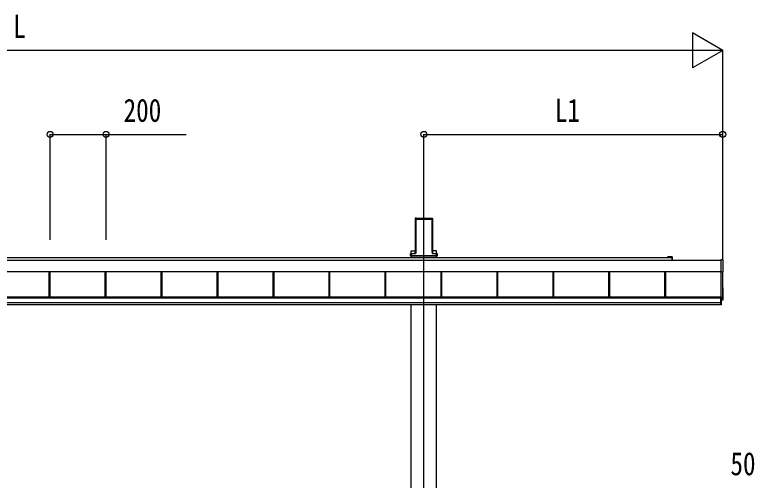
# Model space of a CAD drawing. Units: millimetres, scale not verified. Extents: x -10512 to 10512, y -7425 to 7425.
# Drawn here: x -1532 to 1110, y -2488 to -825 of the extents above; entities that cross this region are included whole.
import ezdxf
from ezdxf.enums import TextEntityAlignment as Align

# ---------------------------------------------------------------- set-up
doc = ezdxf.new("R2010")
doc.units = ezdxf.units.MM
doc.header["$LTSCALE"] = 30
for name, color, linetype in [('0-4_YKK_12', 2, 'Continuous'), ('0-5_YKK_A1', 4, 'Continuous'), ('0-6_YKK_D', 6, 'Continuous')]:
    doc.layers.add(name, color=color, linetype=linetype)
doc.styles.add('ＭＳ ゴシック', font='')
doc.styles.get('ＭＳ ゴシック').set_extended_font_data('MS Gothic')

msp = doc.modelspace()

# ---------------------------------------------------------------- linework, layer by layer
at = {"layer": '0-4_YKK_12'}
msp.add_line((-70.5, -4610.3), (-70.5, -1553.16), dxfattribs=at)
at = {"layer": '0-5_YKK_A1'}
for p, q in [((-101.75, -1558.51), (-101.75, -1675.18)), ((-101.39, -1552.66), (-101.74, -1558.15)), ((-100.95, -1553.12), (-101.39, -1552.66)), ((-100.89, -1552.19), (-98.85, -1552.19)), ((-100.89, -1552.19), (-100.45, -1552.65)), ((-100.87, -1669.13), (-100.87, -1554)), ((-100.37, -1553.68), (-100.37, -1668.81)), ((-98.54, -1552.52), (-98.85, -1552.19)), ((-98.54, -1552.52), (-42.46, -1552.52)), ((-98, -1555.66), (-43, -1555.66)), ((-98, -1677.01), (-98, -1555.66)), ((-42.46, -1552.52), (-42.15, -1552.19)), ((-42.15, -1552.19), (-40.11, -1552.19)), ((-40.63, -1668.81), (-40.63, -1553.68)), ((-40.55, -1552.65), (-40.11, -1552.19)), ((-40.13, -1554), (-40.13, -1669.13)), ((-39.61, -1552.66), (-40.05, -1553.12)), ((-39.61, -1552.66), (-39.26, -1558.15)), ((-39.25, -1558.51), (-39.25, -1675.18)), ((-118.37, -1685.93), (-118.37, -1686.43)), ((-118.37, -1686.43), (-117.9, -1686.43)), ((-117.9, -1685.93), (-117.9, -1679.05)), ((-115.91, -1685.93), (-117.9, -1685.93)), ((-117.9, -1685.93), (-117.9, -1686.43)), ((-115.91, -1686.43), (-117.9, -1686.43)), ((-117.87, -1678.08), (-102.86, -1678.08)), ((-115.91, -1679.13), (-115.91, -1685.93)), ((-102.33, -1679.13), (-115.91, -1679.13)), ((-115.91, -1685.93), (-25.09, -1685.93)), ((-115.91, -1685.93), (-115.91, -1686.43)), ((-115.91, -1686.43), (-25.09, -1686.43)), ((-115.7, -1668.75), (-101.75, -1668.75)), ((-115.7, -1678.08), (-115.7, -1668.75)), ((-115.7, -1692.1), (-115.7, -1686.43)), ((-115.5, -1686.43), (-115.5, -1692.1)), ((-114.5, -1686.09), (-26.5, -1686.09)), ((-101.76, -1675.53), (-101.86, -1677.14)), ((-101.34, -1677.7), (-100.96, -1671.6)), ((-100.46, -1671.63), (-100.84, -1677.73)), ((-40.16, -1677.73), (-40.54, -1671.63)), ((-40.04, -1671.6), (-39.66, -1677.7)), ((-25.3, -1668.75), (-39.25, -1668.75)), ((-39.24, -1675.53), (-39.14, -1677.14)), ((-38.67, -1678.63), (-25.09, -1678.63)), ((-25.09, -1679.13), (-38.67, -1679.13)), ((-38.14, -1678.08), (-23.13, -1678.08)), ((-25.5, -1686.43), (-25.5, -1692.1)), ((-25.3, -1678.08), (-25.3, -1668.75)), ((-25.3, -1692.1), (-25.3, -1686.43)), ((-25.09, -1678.63), (-25.09, -1679.13)), ((-25.09, -1685.93), (-25.09, -1679.13)), ((-23.1, -1685.93), (-25.09, -1685.93)), ((-25.09, -1685.93), (-25.09, -1686.43)), ((-23.1, -1686.43), (-25.09, -1686.43)), ((-23.1, -1679.05), (-23.1, -1685.93)), ((-22.63, -1686.43), (-23.1, -1686.43)), ((-23.09, -1685.93), (-23.09, -1686.43)), ((-22.63, -1685.93), (-22.63, -1686.43)), ((807.04, -1689.6), (801.75, -1689.6)), ((815.5, -1689.6), (807.96, -1689.6)), ((-4006, -1702.07), (991, -1702.07)), ((-3830.5, -1692.1), (801.75, -1692.1)), ((801.75, -1692.1), (815.2, -1692.1)), ((815.5, -1692.4), (815.5, -1702.07)), ((818, -1702.07), (818, -1692.1)), ((999, -1742.52), (999, -1701.49)), ((-4006, -1742.02), (991, -1742.02)), ((-4006, -1742.25), (991, -1742.25)), ((-1409, -1833), (-1409, -1742.25)), ((-1406.4, -1833), (-1406.4, -1742.25)), ((-1406, -1833), (-1406, -1742.25)), ((-1209, -1833), (-1209, -1742.25)), ((-1206.4, -1833), (-1206.4, -1742.25)), ((-1206, -1833), (-1206, -1742.25)), ((-1009, -1833), (-1009, -1742.25)), ((-1009, -1833), (-1009, -1742.25)), ((-1006.4, -1833), (-1006.4, -1742.25)), ((-1006.4, -1833), (-1006.4, -1742.25)), ((-1006, -1833), (-1006, -1742.25)), ((-809, -1833), (-809, -1742.25)), ((-806.4, -1833), (-806.4, -1742.25)), ((-806, -1833), (-806, -1742.25)), ((-609, -1833), (-609, -1742.25)), ((-606.4, -1833), (-606.4, -1742.25)), ((-606, -1833), (-606, -1742.25)), ((-409, -1833), (-409, -1742.25)), ((-406.4, -1833), (-406.4, -1742.25)), ((-406, -1833), (-406, -1742.25)), ((-209, -1833), (-209, -1742.25)), ((-206.4, -1833), (-206.4, -1742.25)), ((-206, -1833), (-206, -1742.25)), ((-9, -1833), (-9, -1742.25)), ((-6.4, -1833), (-6.4, -1742.25)), ((-6, -1833), (-6, -1742.25)), ((191, -1833), (191, -1742.25)), ((193.6, -1833), (193.6, -1742.25)), ((194, -1833), (194, -1742.25)), ((391, -1833), (391, -1742.25)), ((393.6, -1833), (393.6, -1742.25)), ((394, -1833), (394, -1742.25)), ((591, -1833), (591, -1742.25)), ((593.6, -1833), (593.6, -1742.25)), ((594, -1833), (594, -1742.25)), ((791, -1833), (791, -1742.25)), ((793.6, -1833), (793.6, -1742.25)), ((794, -1833), (794, -1742.25)), ((991, -1743.29), (991, -1743.79)), ((991, -1743.79), (998.53, -1743.33)), ((992.5, -1860.27), (992.5, -1743.69)), ((997.5, -1842.24), (997.5, -1743.39)), ((998.53, -1801.1), (997.5, -1801.03)), ((999, -1842.62), (999, -1801.59)), ((-4004, -1833), (989, -1833)), ((-4004, -1835.01), (989, -1835.01)), ((-4004, -1836.81), (989, -1836.81)), ((-4004, -1836.81), (989, -1836.81)), ((992.5, -1832.74), (989, -1832.74)), ((997.5, -1842.24), (992.5, -1842.24)), ((992.5, -1843.8), (998.53, -1843.43)), ((-4004, -1853.79), (989, -1853.79)), ((-4004, -1860.27), (989, -1860.27)), ((-115.7, -4410.3), (-115.7, -1860.27)), ((-25.3, -4410.3), (-25.3, -1860.27)), ((992.5, -1855.18), (989, -1855.18)), ((992.5, -1861.8), (989, -1861.8))]:
    msp.add_line(p, q, dxfattribs=at)
for points in [[(-118.37, -1678.58), (-118.37, -1685.93), (-117.9, -1685.93)], [(-115.91, -1679.13), (-115.91, -1678.63), (-102.33, -1678.63)], [(-22.63, -1678.58), (-22.63, -1685.93), (-23.1, -1685.93)], [(998.53, -1701), (991, -1700.54), (991, -1701.04), (991, -1743.29)], [(989, -1832.74), (989, -1855.18), (989, -1861.8)], [(989.5, -1832.74), (989.5, -1855.18), (989.5, -1861.8)], [(992.5, -1832.74), (992.5, -1855.18), (992.5, -1861.8)]]:
    msp.add_lwpolyline(points, dxfattribs=at)
for centre, radius, start, end in [((-117.4, -1679.05), 0.501, 90.24971, 179.75029), ((-23.6, -1679.05), 0.501, 0.24971, 89.75029), ((801.75, -1690.85), 1.25, 90, 270), ((807.04, -1689.8), 0.2, 23.57818, 90), ((807.5, -1689.6), 0.3, 203.57818, 336.42182), ((807.96, -1689.8), 0.2, 90, 156.42182), ((815.5, -1692.1), 2.5, 0, 90), ((815.2, -1692.4), 0.3, 0, 90), ((998.5, -1701.49), 0.497, 0.05228, 86.83056), ((998.13, -1742.55), 0.873, 297.46207, 2.25858), ((998.5, -1801.59), 0.497, 0.05228, 86.83056), ((998.13, -1842.65), 0.873, 297.46207, 2.25858)]:
    msp.add_arc(centre, radius, start, end, dxfattribs=at)
for centre, major_axis, ratio, start_param, end_param in [((-101.71, -1558.15), (0.031, 0.5), 0.061627, 1.5746234, 2.3600215), ((-100.89, -1552.69), (0.346, -0.364), 0.996462, 2.3838095, 3.8892836), ((-101.18, -1556.16), (0.22, 3.04), 0.070684, 5.5043854, 6.2286971), ((-100.68, -1556.19), (0.22, 3.54), 0.060877, 5.5025319, 6.2268436), ((-40.32, -1556.19), (-0.22, 3.54), 0.060877, 0.0563417, 0.7806534), ((-39.82, -1556.16), (-0.22, 3.04), 0.070684, 0.0544883, 0.7787999), ((-40.11, -1552.69), (-0.346, -0.364), 0.996462, 2.3939017, 3.8993758), ((-39.29, -1558.15), (-0.031, 0.5), 0.061627, 3.9231638, 4.7085619), ((-117.87, -1678.58), (0.355, -0.355), 0.99628, 2.358058, 3.9251274), ((-115.91, -1679.04), (2, 0), 0.045872, 3.2026792, 4.712389), ((-115.91, -1678.54), (1.5, 0), 0.061163, 3.2026792, 4.712389), ((-102.86, -1677.08), (0.691, -0.728), 0.996462, 5.5254021, 7.0308762), ((-102.34, -1677.63), (-0.693, 0.73), 0.992955, 2.3838095, 3.8892836), ((-102.34, -1677.63), (1.04, -1.09), 0.996462, 5.5254021, 7.0308762), ((-101.79, -1675.53), (0.031, 0.5), 0.061627, 4.716216, 5.5016142), ((-101.18, -1671.6), (0.22, 3.5), 0.061627, 4.716216, 5.5016142), ((-100.68, -1671.63), (0.22, 4), 0.053972, 4.7153191, 5.5007173), ((-40.32, -1671.63), (-0.22, 4), 0.053972, 0.782468, 1.5678662), ((-38.66, -1677.63), (-1.04, -1.09), 0.996462, 5.5354944, 7.0409685), ((-39.82, -1671.6), (-0.22, 3.5), 0.061627, 0.7815711, 1.5669693), ((-38.66, -1677.63), (0.693, 0.73), 0.992955, 2.3939017, 3.8993758), ((-39.21, -1675.53), (-0.031, 0.5), 0.061627, 0.7815711, 1.5669693), ((-38.14, -1677.08), (-0.691, -0.728), 0.996462, 5.5354944, 7.0409685), ((-25.09, -1678.54), (1.5, 0), 0.061163, 4.712389, 6.2220988), ((-25.09, -1679.04), (2, 0), 0.045872, 4.712389, 6.2220988), ((-23.13, -1678.58), (-0.355, -0.355), 0.99628, 2.358058, 3.9251274)]:
    msp.add_ellipse(centre, major_axis=major_axis, ratio=ratio, start_param=start_param, end_param=end_param, dxfattribs=at)
at = {"layer": '0-6_YKK_D'}
for p, q in [((997.5, -952.52), (889.25, -890.02)), ((889.25, -890.02), (889.25, -1015.02)), ((872.5, -952.52), (-3887.5, -952.52)), ((997.5, -952.52), (780.99, -952.52)), ((997.5, -952.52), (889.25, -1015.02)), ((997.5, -1701.1), (997.5, -951.52)), ((-1406, -1629.61), (-1406, -1251.52)), ((-1206, -1629.61), (-1206, -1251.52)), ((-70.5, -1552.16), (-70.5, -1251.52)), ((-70.5, -1252.52), (997.5, -1252.52)), ((997.5, -1701.1), (997.5, -1251.52))]:
    msp.add_line(p, q, dxfattribs=at)
msp.add_lwpolyline([(-1406, -1252.52), (-1206, -1252.52), (-919.5, -1252.52)], dxfattribs=at)
for centre in [(-1406, -1252.52), (-1206, -1252.52), (-70.5, -1252.52), (997.5, -1252.52)]:
    msp.add_circle(centre, 10.62, dxfattribs=at)

# ---------------------------------------------------------------- texts
at = {"layer": '0-6_YKK_D', "style": 'ＭＳ ゴシック', "width": 0.8}
for s, p in [('L', (-1537.5, -932.52)), ('200', (-1143.5, -1232.52)), ('L1', (397.5, -1232.52)), ('50', (1025, -2495.3))]:
    msp.add_text(s, height=82.48, dxfattribs=at).set_placement(p, align=Align.BOTTOM_LEFT)

doc.saveas('drawing.dxf')
